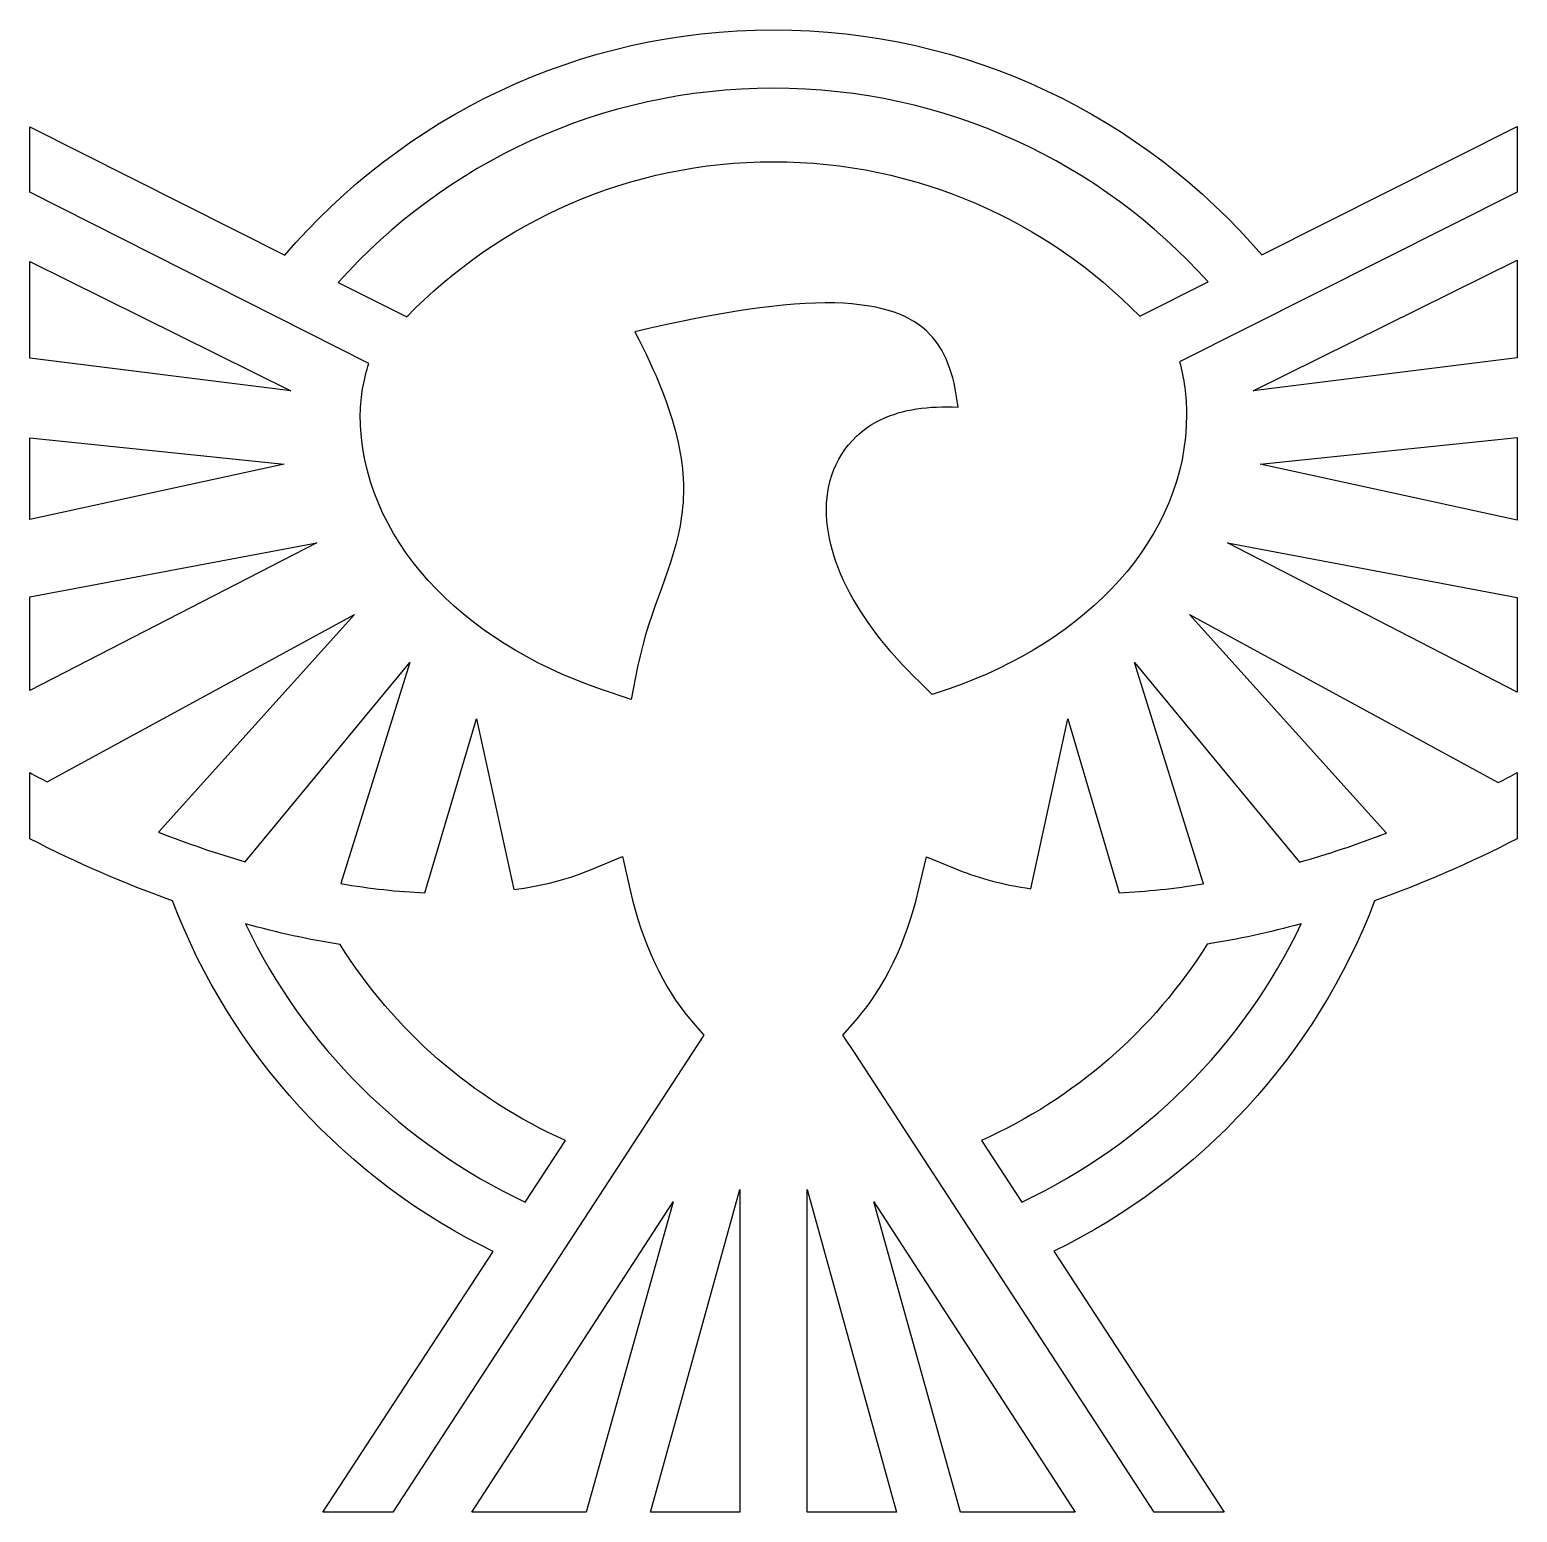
# Model space of a CAD drawing. Header units: centimetres. Extents: x -10.1 to 10, y -10 to 10.
import ezdxf

# ---------------------------------------------------------------- set-up
doc = ezdxf.new("R2010")
doc.units = ezdxf.units.CM
doc.header["$MEASUREMENT"] = 0
doc.layers.add('Layer 1', color=7, linetype='Continuous')

msp = doc.modelspace()

# ---------------------------------------------------------------- linework, layer by layer
at = {"layer": 'Layer 1'}
for points, knots in [([(-0.0382, 9.99507), (-2.67235, 9.99507), (-5.03363, 8.81534), (-6.62298, 6.95645), (-6.62298, 6.95645), (-6.62298, 6.95645), (-10.0584, 8.68787), (-10.0584, 8.68787), (-10.0584, 8.68787), (-10.0584, 8.68787), (-10.0584, 7.80635), (-10.0584, 7.80635), (-10.0584, 7.80635), (-10.0584, 7.80635), (-5.48975, 5.50027), (-5.48975, 5.50027), (-5.48975, 5.50027), (-5.55216, 5.2901), (-5.60436, 5.06763), (-5.60436, 4.81504), (-5.60436, 4.81504), (-5.60436, 3.13789), (-4.2366, 1.74943), (-2.38117, 1.11746), (-2.38117, 1.11746), (-2.38117, 1.11746), (-1.95679, 0.97249), (-1.95679, 0.97249), (-1.95679, 0.97249), (-1.95679, 0.97249), (-1.86849, 1.41264), (-1.86849, 1.41264), (-1.86849, 1.41264), (-1.70382, 2.23428), (-1.37715, 2.72196), (-1.27552, 3.44598), (-1.27552, 3.44598), (-1.18587, 4.08474), (-1.32739, 4.81948), (-1.90543, 5.92588), (-1.90543, 5.92588), (-0.7873, 6.1869), (0.12217, 6.33289), (0.78805, 6.31467), (0.78805, 6.31467), (1.42698, 6.29738), (1.82201, 6.15148), (2.07025, 5.89173), (2.07025, 5.89173), (2.26287, 5.69004), (2.39663, 5.37884), (2.4485, 4.90998), (2.4485, 4.90998), (2.04883, 4.9317), (1.70432, 4.8824), (1.4153, 4.74658), (1.4153, 4.74658), (1.01454, 4.55822), (0.75086, 4.17976), (0.69317, 3.7701), (0.69317, 3.7701), (0.57784, 2.95078), (1.06952, 2.04391), (1.92793, 1.2084), (1.92793, 1.2084), (1.92793, 1.2084), (2.10183, 1.03973), (2.10183, 1.03973), (2.10183, 1.03973), (2.10183, 1.03973), (2.3311, 1.11749), (2.3311, 1.11749), (2.3311, 1.11749), (4.17827, 1.75246), (5.52802, 3.14476), (5.52802, 4.81511), (5.52802, 4.81511), (5.52802, 5.06234), (5.49226, 5.29608), (5.43441, 5.52269), (5.43441, 5.52269), (5.43441, 5.52269), (9.98327, 7.80769), (9.98327, 7.80769), (9.98327, 7.80769), (9.98327, 7.80769), (9.98327, 8.69057), (9.98327, 8.69057), (9.98327, 8.69057), (9.98327, 8.69057), (6.54131, 6.96168), (6.54131, 6.96168), (6.54131, 6.96168), (4.952, 8.8172), (2.59304, 9.99512), (-0.03816, 9.99512), (-0.03816, 9.99512), (-0.03816, 9.99512), (-0.0382, 9.99507), (-0.0382, 9.99507)], [0, 0, 0, 0, 0.03846154, 0.03846154, 0.03846154, 0.03846154, 0.07692308, 0.07692308, 0.07692308, 0.07692308, 0.11538462, 0.11538462, 0.11538462, 0.11538462, 0.15384615, 0.15384615, 0.15384615, 0.15384615, 0.19230769, 0.19230769, 0.19230769, 0.19230769, 0.23076923, 0.23076923, 0.23076923, 0.23076923, 0.26923077, 0.26923077, 0.26923077, 0.26923077, 0.30769231, 0.30769231, 0.30769231, 0.30769231, 0.34615385, 0.34615385, 0.34615385, 0.34615385, 0.38461538, 0.38461538, 0.38461538, 0.38461538, 0.42307692, 0.42307692, 0.42307692, 0.42307692, 0.46153846, 0.46153846, 0.46153846, 0.46153846, 0.5, 0.5, 0.5, 0.5, 0.53846154, 0.53846154, 0.53846154, 0.53846154, 0.57692308, 0.57692308, 0.57692308, 0.57692308, 0.61538462, 0.61538462, 0.61538462, 0.61538462, 0.65384615, 0.65384615, 0.65384615, 0.65384615, 0.69230769, 0.69230769, 0.69230769, 0.69230769, 0.73076923, 0.73076923, 0.73076923, 0.73076923, 0.76923077, 0.76923077, 0.76923077, 0.76923077, 0.80769231, 0.80769231, 0.80769231, 0.80769231, 0.84615385, 0.84615385, 0.84615385, 0.84615385, 0.88461538, 0.88461538, 0.88461538, 0.88461538, 0.92307692, 0.92307692, 0.92307692, 0.92307692, 1, 1, 1, 1]), ([(-0.0382, 9.20712), (2.28905, 9.20712), (4.37733, 8.19973), (5.81788, 6.59798), (5.81788, 6.59798), (5.81788, 6.59798), (4.89672, 6.1354), (4.89672, 6.1354), (4.89672, 6.1354), (3.64505, 7.41941), (1.89647, 8.21744), (-0.0382, 8.21744), (-0.0382, 8.21744), (-1.97691, 8.21744), (-3.72802, 7.41612), (-4.97986, 6.12747), (-4.97986, 6.12747), (-4.97986, 6.12747), (-5.90224, 6.59132), (-5.90224, 6.59132), (-5.90224, 6.59132), (-4.46136, 8.1975), (-2.36911, 9.20708), (-0.03819, 9.20708), (-0.03819, 9.20708), (-0.03819, 9.20708), (-0.0382, 9.20712), (-0.0382, 9.20712)], [0, 0, 0, 0, 0.125, 0.125, 0.125, 0.125, 0.25, 0.25, 0.25, 0.25, 0.375, 0.375, 0.375, 0.375, 0.5, 0.5, 0.5, 0.5, 0.625, 0.625, 0.625, 0.625, 0.75, 0.75, 0.75, 0.75, 1, 1, 1, 1]), ([(-10.05833, 6.87207), (-10.05833, 6.87207), (-10.05833, 5.57271), (-10.05833, 5.57271), (-10.05833, 5.57271), (-10.05833, 5.57271), (-6.53865, 5.12995), (-6.53865, 5.12995), (-6.53865, 5.12995), (-6.53865, 5.12995), (-10.05841, 6.87204), (-10.05841, 6.87204), (-10.05841, 6.87204), (-10.05841, 6.87204), (-10.05833, 6.87207), (-10.05833, 6.87207)], [0, 0, 0, 0, 0.2, 0.2, 0.2, 0.2, 0.4, 0.4, 0.4, 0.4, 0.6, 0.6, 0.6, 0.6, 1, 1, 1, 1]), ([(9.98327, 6.88915), (9.98327, 6.88915), (6.42665, 5.12999), (6.42665, 5.12999), (6.42665, 5.12999), (6.42665, 5.12999), (9.98327, 5.57672), (9.98327, 5.57672), (9.98327, 5.57672), (9.98327, 5.57672), (9.98327, 6.88919), (9.98327, 6.88919), (9.98327, 6.88919), (9.98327, 6.88919), (9.98327, 6.88915), (9.98327, 6.88915)], [0, 0, 0, 0, 0.2, 0.2, 0.2, 0.2, 0.4, 0.4, 0.4, 0.4, 0.6, 0.6, 0.6, 0.6, 1, 1, 1, 1]), ([(-10.05833, 4.49612), (-10.05833, 4.49612), (-10.05833, 3.39579), (-10.05833, 3.39579), (-10.05833, 3.39579), (-10.05833, 3.39579), (-6.63092, 4.14427), (-6.63092, 4.14427), (-6.63092, 4.14427), (-6.63092, 4.14427), (-10.05833, 4.49616), (-10.05833, 4.49616), (-10.05833, 4.49616), (-10.05833, 4.49616), (-10.05833, 4.49612), (-10.05833, 4.49612)], [0, 0, 0, 0, 0.2, 0.2, 0.2, 0.2, 0.4, 0.4, 0.4, 0.4, 0.6, 0.6, 0.6, 0.6, 1, 1, 1, 1]), ([(9.98327, 4.50012), (9.98327, 4.50012), (6.51892, 4.14422), (6.51892, 4.14422), (6.51892, 4.14422), (6.51892, 4.14422), (9.98327, 3.3879), (9.98327, 3.3879), (9.98327, 3.3879), (9.98327, 3.3879), (9.98327, 4.50017), (9.98327, 4.50017), (9.98327, 4.50017), (9.98327, 4.50017), (9.98327, 4.50012), (9.98327, 4.50012)], [0, 0, 0, 0, 0.2, 0.2, 0.2, 0.2, 0.4, 0.4, 0.4, 0.4, 0.6, 0.6, 0.6, 0.6, 1, 1, 1, 1]), ([(-6.19076, 3.08349), (-6.19076, 3.08349), (-10.05841, 2.35483), (-10.05841, 2.35483), (-10.05841, 2.35483), (-10.05841, 2.35483), (-10.05841, 1.09232), (-10.05841, 1.09232), (-10.05841, 1.09232), (-10.05841, 1.09232), (-6.19076, 3.08349), (-6.19076, 3.08349)], [0, 0, 0, 0, 0.25, 0.25, 0.25, 0.25, 0.5, 0.5, 0.5, 0.5, 1, 1, 1, 1]), ([(6.07877, 3.08349), (6.07877, 3.08349), (9.98327, 1.07258), (9.98327, 1.07258), (9.98327, 1.07258), (9.98327, 1.07258), (9.98327, 2.3469), (9.98327, 2.3469), (9.98327, 2.3469), (9.98327, 2.3469), (6.07877, 3.08349), (6.07877, 3.08349)], [0, 0, 0, 0, 0.25, 0.25, 0.25, 0.25, 0.5, 0.5, 0.5, 0.5, 1, 1, 1, 1]), ([(-5.68087, 2.11894), (-5.68087, 2.11894), (-9.82252, -0.13831), (-9.82252, -0.13831), (-9.82252, -0.13831), (-9.90129, -0.09741), (-9.97968, -0.05566), (-10.05837, -0.0132), (-10.05837, -0.0132), (-10.05837, -0.0132), (-10.05837, -0.904), (-10.05837, -0.904), (-10.05837, -0.904), (-9.41522, -1.2335), (-8.77098, -1.51291), (-8.13581, -1.73943), (-8.13581, -1.73943), (-7.34904, -3.80844), (-5.79237, -5.50081), (-3.81625, -6.46224), (-3.81625, -6.46224), (-3.81625, -6.46224), (-6.10913, -9.97669), (-6.10913, -9.97669), (-6.10913, -9.97669), (-6.10913, -9.97669), (-5.16823, -9.97669), (-5.16823, -9.97669), (-5.16823, -9.97669), (-5.16823, -9.97669), (-1.13592, -3.79782), (-1.13592, -3.79782), (-1.13592, -3.79782), (-1.13592, -3.79782), (-0.97518, -3.55), (-0.97518, -3.55), (-0.97518, -3.55), (-0.97518, -3.55), (-1.16759, -3.326), (-1.16759, -3.326), (-1.16759, -3.326), (-1.51379, -2.92186), (-1.80559, -2.31258), (-1.96878, -1.59838), (-1.96878, -1.59838), (-1.96878, -1.59838), (-2.07285, -1.14119), (-2.07285, -1.14119), (-2.07285, -1.14119), (-2.07285, -1.14119), (-2.50507, -1.32302), (-2.50507, -1.32302), (-2.50507, -1.32302), (-2.80636, -1.44919), (-3.15395, -1.53782), (-3.53819, -1.58923), (-3.53819, -1.58923), (-3.53819, -1.58923), (-4.04024, 0.71289), (-4.04024, 0.71289), (-4.04024, 0.71289), (-4.04024, 0.71289), (-4.73475, -1.6327), (-4.73475, -1.6327), (-4.73475, -1.6327), (-5.09545, -1.61571), (-5.47488, -1.57417), (-5.86797, -1.50746), (-5.86797, -1.50746), (-5.86797, -1.50746), (-4.93766, 1.47065), (-4.93766, 1.47065), (-4.93766, 1.47065), (-4.93766, 1.47065), (-7.15544, -1.21229), (-7.15544, -1.21229), (-7.15544, -1.21229), (-7.53816, -1.10232), (-7.92754, -0.96961), (-8.32164, -0.81697), (-8.32164, -0.81697), (-8.32164, -0.81697), (-5.68087, 2.11897), (-5.68087, 2.11897), (-5.68087, 2.11897), (-5.68087, 2.11897), (-5.68087, 2.11894), (-5.68087, 2.11894)], [0, 0, 0, 0, 0.04347826, 0.04347826, 0.04347826, 0.04347826, 0.08695652, 0.08695652, 0.08695652, 0.08695652, 0.13043478, 0.13043478, 0.13043478, 0.13043478, 0.17391304, 0.17391304, 0.17391304, 0.17391304, 0.2173913, 0.2173913, 0.2173913, 0.2173913, 0.26086957, 0.26086957, 0.26086957, 0.26086957, 0.30434783, 0.30434783, 0.30434783, 0.30434783, 0.34782609, 0.34782609, 0.34782609, 0.34782609, 0.39130435, 0.39130435, 0.39130435, 0.39130435, 0.43478261, 0.43478261, 0.43478261, 0.43478261, 0.47826087, 0.47826087, 0.47826087, 0.47826087, 0.52173913, 0.52173913, 0.52173913, 0.52173913, 0.56521739, 0.56521739, 0.56521739, 0.56521739, 0.60869565, 0.60869565, 0.60869565, 0.60869565, 0.65217391, 0.65217391, 0.65217391, 0.65217391, 0.69565217, 0.69565217, 0.69565217, 0.69565217, 0.73913043, 0.73913043, 0.73913043, 0.73913043, 0.7826087, 0.7826087, 0.7826087, 0.7826087, 0.82608696, 0.82608696, 0.82608696, 0.82608696, 0.86956522, 0.86956522, 0.86956522, 0.86956522, 0.91304348, 0.91304348, 0.91304348, 0.91304348, 1, 1, 1, 1]), ([(5.56883, 2.11894), (5.56883, 2.11894), (8.22014, -0.82755), (8.22014, -0.82755), (8.22014, -0.82755), (7.82444, -0.97978), (7.43257, -1.10999), (7.04863, -1.21887), (7.04863, -1.21887), (7.04863, -1.21887), (4.82553, 1.4706), (4.82553, 1.4706), (4.82553, 1.4706), (4.82553, 1.4706), (5.75592, -1.51017), (5.75592, -1.51017), (5.75592, -1.51017), (5.3614, -1.57511), (4.98142, -1.61559), (4.62, -1.63005), (4.62, -1.63005), (4.62, -1.63005), (3.92819, 0.71289), (3.92819, 0.71289), (3.92819, 0.71289), (3.92819, 0.71289), (3.42875, -1.57599), (3.42875, -1.57599), (3.42875, -1.57599), (3.06724, -1.52442), (2.73825, -1.44021), (2.451, -1.32172), (2.451, -1.32172), (2.451, -1.32172), (2.02274, -1.14512), (2.02274, -1.14512), (2.02274, -1.14512), (2.02274, -1.14512), (1.91732, -1.59716), (1.91732, -1.59716), (1.91732, -1.59716), (1.75202, -2.30727), (1.44597, -2.91744), (1.09235, -3.3247), (1.09235, -3.3247), (1.09235, -3.3247), (0.89732, -3.5487), (0.89732, -3.5487), (0.89732, -3.5487), (0.89732, -3.5487), (1.06076, -3.79774), (1.06076, -3.79774), (1.06076, -3.79774), (1.06076, -3.79774), (5.09176, -9.9767), (5.09176, -9.9767), (5.09176, -9.9767), (5.09176, -9.9767), (6.03268, -9.97669), (6.03268, -9.97669), (6.03268, -9.97669), (6.03268, -9.97669), (3.73845, -6.46094), (3.73845, -6.46094), (3.73845, -6.46094), (5.71596, -5.4993), (7.27529, -3.80857), (8.06193, -1.73813), (8.06193, -1.73813), (8.69635, -1.51219), (9.34034, -1.23325), (9.98327, -0.90392), (9.98327, -0.90392), (9.98327, -0.90392), (9.98327, -0.01181), (9.98327, -0.01181), (9.98327, -0.01181), (9.89801, -0.05777), (9.81291, -0.1034), (9.72761, -0.14759), (9.72761, -0.14759), (9.72761, -0.14759), (5.56879, 2.11894), (5.56879, 2.11894), (5.56879, 2.11894), (5.56879, 2.11894), (5.56883, 2.11894), (5.56883, 2.11894)], [0, 0, 0, 0, 0.04347826, 0.04347826, 0.04347826, 0.04347826, 0.08695652, 0.08695652, 0.08695652, 0.08695652, 0.13043478, 0.13043478, 0.13043478, 0.13043478, 0.17391304, 0.17391304, 0.17391304, 0.17391304, 0.2173913, 0.2173913, 0.2173913, 0.2173913, 0.26086957, 0.26086957, 0.26086957, 0.26086957, 0.30434783, 0.30434783, 0.30434783, 0.30434783, 0.34782609, 0.34782609, 0.34782609, 0.34782609, 0.39130435, 0.39130435, 0.39130435, 0.39130435, 0.43478261, 0.43478261, 0.43478261, 0.43478261, 0.47826087, 0.47826087, 0.47826087, 0.47826087, 0.52173913, 0.52173913, 0.52173913, 0.52173913, 0.56521739, 0.56521739, 0.56521739, 0.56521739, 0.60869565, 0.60869565, 0.60869565, 0.60869565, 0.65217391, 0.65217391, 0.65217391, 0.65217391, 0.69565217, 0.69565217, 0.69565217, 0.69565217, 0.73913043, 0.73913043, 0.73913043, 0.73913043, 0.7826087, 0.7826087, 0.7826087, 0.7826087, 0.82608696, 0.82608696, 0.82608696, 0.82608696, 0.86956522, 0.86956522, 0.86956522, 0.86956522, 0.91304348, 0.91304348, 0.91304348, 0.91304348, 1, 1, 1, 1]), ([(-7.15143, -2.05038), (-6.71824, -2.1695), (-6.29179, -2.2624), (-5.87711, -2.32848), (-5.87711, -2.32848), (-5.15283, -3.48291), (-4.09636, -4.40795), (-2.84102, -4.96786), (-2.84102, -4.96786), (-2.84102, -4.96786), (-3.38267, -5.79941), (-3.38267, -5.79941), (-3.38267, -5.79941), (-5.03258, -5.02521), (-6.36875, -3.69565), (-7.15139, -2.05038), (-7.15139, -2.05038), (-7.15139, -2.05038), (-7.15143, -2.05038), (-7.15143, -2.05038)], [0, 0, 0, 0, 0.16666667, 0.16666667, 0.16666667, 0.16666667, 0.33333333, 0.33333333, 0.33333333, 0.33333333, 0.5, 0.5, 0.5, 0.5, 0.66666667, 0.66666667, 0.66666667, 0.66666667, 1, 1, 1, 1]), ([(7.07368, -2.04911), (6.29125, -3.69417), (4.95588, -5.02385), (3.30622, -5.7981), (3.30622, -5.7981), (3.30622, -5.7981), (2.76331, -4.9679), (2.76331, -4.9679), (2.76331, -4.9679), (4.02076, -4.40749), (5.07985, -3.48106), (5.80472, -2.32452), (5.80472, -2.32452), (6.21797, -2.25916), (6.64201, -2.16723), (7.07372, -2.04916), (7.07372, -2.04916), (7.07372, -2.04916), (7.07368, -2.04911), (7.07368, -2.04911)], [0, 0, 0, 0, 0.16666667, 0.16666667, 0.16666667, 0.16666667, 0.33333333, 0.33333333, 0.33333333, 0.33333333, 0.5, 0.5, 0.5, 0.5, 0.66666667, 0.66666667, 0.66666667, 0.66666667, 1, 1, 1, 1]), ([(-1.39024, -5.79552), (-1.39024, -5.79552), (-4.10206, -9.97673), (-4.10206, -9.97673), (-4.10206, -9.97673), (-4.10206, -9.97673), (-2.5604, -9.97673), (-2.5604, -9.97673), (-2.5604, -9.97673), (-2.5604, -9.97673), (-1.39024, -5.79552), (-1.39024, -5.79552)], [0, 0, 0, 0, 0.25, 0.25, 0.25, 0.25, 0.5, 0.5, 0.5, 0.5, 1, 1, 1, 1]), ([(-0.49151, -5.63073), (-0.49151, -5.63073), (-1.696, -9.97673), (-1.696, -9.97673), (-1.696, -9.97673), (-1.696, -9.97673), (-0.49151, -9.97673), (-0.49151, -9.97673), (-0.49151, -9.97673), (-0.49151, -9.97673), (-0.49151, -5.63069), (-0.49151, -5.63069), (-0.49151, -5.63069), (-0.49151, -5.63069), (-0.49151, -5.63073), (-0.49151, -5.63073)], [0, 0, 0, 0, 0.2, 0.2, 0.2, 0.2, 0.4, 0.4, 0.4, 0.4, 0.6, 0.6, 0.6, 0.6, 1, 1, 1, 1]), ([(0.4151, -5.63073), (0.4151, -5.63073), (0.4151, -9.97673), (0.4151, -9.97673), (0.4151, -9.97673), (0.4151, -9.97673), (1.6195, -9.97673), (1.6195, -9.97673), (1.6195, -9.97673), (1.6195, -9.97673), (0.4151, -5.63069), (0.4151, -5.63069), (0.4151, -5.63069), (0.4151, -5.63069), (0.4151, -5.63073), (0.4151, -5.63073)], [0, 0, 0, 0, 0.2, 0.2, 0.2, 0.2, 0.4, 0.4, 0.4, 0.4, 0.6, 0.6, 0.6, 0.6, 1, 1, 1, 1]), ([(1.31383, -5.79552), (1.31383, -5.79552), (2.48399, -9.97673), (2.48399, -9.97673), (2.48399, -9.97673), (2.48399, -9.97673), (4.02578, -9.97673), (4.02578, -9.97673), (4.02578, -9.97673), (4.02578, -9.97673), (1.31379, -5.79552), (1.31379, -5.79552), (1.31379, -5.79552), (1.31379, -5.79552), (1.31383, -5.79552), (1.31383, -5.79552)], [0, 0, 0, 0, 0.2, 0.2, 0.2, 0.2, 0.4, 0.4, 0.4, 0.4, 0.6, 0.6, 0.6, 0.6, 1, 1, 1, 1])]:
    msp.add_open_spline(points, degree=3, knots=knots, dxfattribs=at)

doc.saveas('drawing.dxf')
